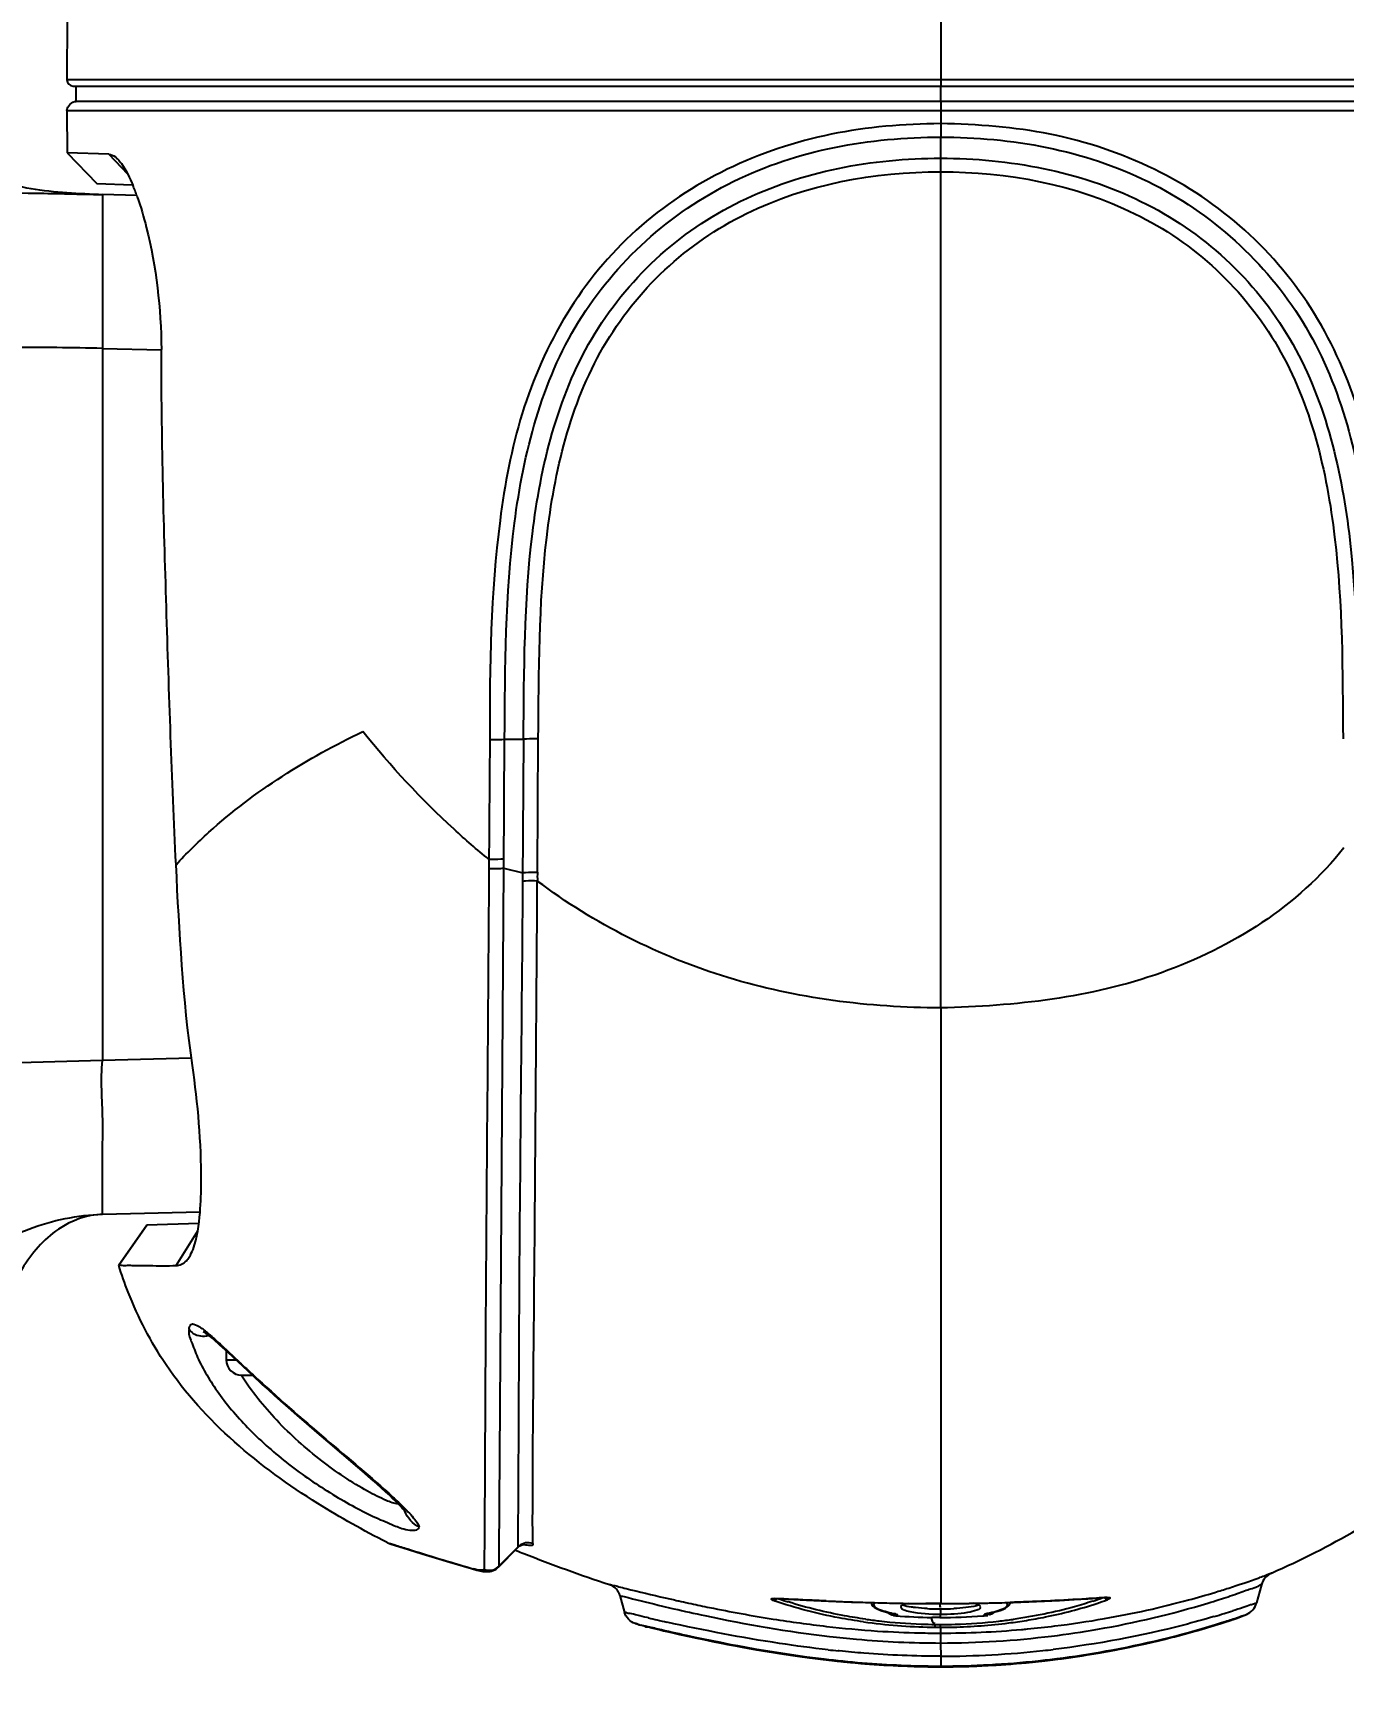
# Model space of a CAD drawing. Header units: millimetres. Extents: x 0 to 1173, y -4 to 841.
# Drawn here: x 1049.77 to 1056.87, y 518.64 to 527.57 of the extents above; entities that cross this region are included whole.
import ezdxf

# ---------------------------------------------------------------- set-up
doc = ezdxf.new("R2010")
doc.units = ezdxf.units.MM
doc.header["$LTSCALE"] = 65.395
doc.layers.get('0').update_dxf_attribs({"linetype": 'CONTINUOUS'})
doc.layers.add('0_END_MODULE_W_CAM_SOLIFIED_BL2', color=7, linetype='CONTINUOUS')
doc.layers.add('DRAFT_DIMS', color=7, linetype='CONTINUOUS')
doc.styles.get("Standard").update_dxf_attribs({"font": 'txt', "width": 0.8})
doc.dimstyles.new('DIMSTYLE_1', dxfattribs={"dimtxt": 6, "dimasz": 9, "dimexe": 0.5, "dimexo": 0, "dimgap": 1.5, "dimtad": 1, "dimlfac": 6, "dimzin": 0, "dimdsep": 46, "dimtxsty": 'Standard', "dimblk": '_FILLED', "dimblk1": '_FILLED', "dimblk2": '_FILLED', "dimcen": 0.09, "dimadec": 0, "dimazin": 0, "dimtp": 0.01, "dimtm": 0.01, "dimtfac": 1, "dimtofl": 0, "dimtmove": 0, "dimatfit": 3, "dimldrblk": '_FILLED', "dimfxl": 0, "dimtolj": 1, "dimtzin": 0, "dimarcsym": 0})

# ---------------------------------------------------------------- blocks, each defined once
blk = doc.blocks.new('_FILLED')
at = {"color": 0, "linetype": 'ByBlock'}
blk.add_solid([(0, 0), (-1, 0.16667), (-1, -0.16667)], dxfattribs=at)
blk = doc.blocks.new('*D1')
at = {"layer": 'DRAFT_DIMS', "color": 2, "linetype": 'Continuous'}
for p, q in [((1068.8365, 538.2324), (1068.8365, 550.2324)), ((1068.8365, 550.2324), (1068.8365, 534.0199)), ((1052.8397, 538.2324), (1069.3365, 538.2324)), ((1068.8365, 491.4314), (1068.8365, 534.0199)), ((1047.4124, 529.8074), (1069.3365, 529.8074)), ((1068.8365, 529.8074), (1068.8365, 491.4314))]:
    blk.add_line(p, q, dxfattribs=at)
at = {"layer": 'DRAFT_DIMS', "color": 2, "linetype": 'Continuous', "xscale": 9, "yscale": 9, "zscale": 9}
for p, rotation in [((1068.8365, 538.2324), 270), ((1068.8365, 529.8074), 90)]:
    blk.add_blockref('_FILLED', p, dxfattribs=dict(at, rotation=rotation))
blk = doc.blocks.new('0_END_MODULE_W_CAM_SOLIFIED_BL2', base_point=(670.806, 355.8574))
at = {"layer": '0_END_MODULE_W_CAM_SOLIFIED_BL2', "color": 7, "linetype": 'Continuous'}
for p, q in [((1054.6927, 536.8681), (1054.6927, 527.3158)), ((1049.9741, 527.3156), (1049.9587, 527.3158)), ((1050.0477, 527.316), (1049.9741, 527.3156)), ((1051.3636, 527.3158), (1050.0477, 527.316)), ((1059.824, 527.3158), (1051.3636, 527.3158)), ((1054.6927, 527.3158), (1054.6927, 527.2824)), ((1049.9921, 527.2824), (1059.8896, 527.2824)), ((1050.0087, 527.1991), (1050.0087, 527.2824)), ((1054.6927, 527.1991), (1054.6927, 527.2824)), ((1049.9587, 527.1491), (1059.9231, 527.1491)), ((1049.9587, 527.1491), (1049.959, 526.9208)), ((1059.8731, 527.1991), (1050.0087, 527.1991)), ((1054.6927, 527.1991), (1054.6927, 527.0055)), ((1054.6927, 522.2884), (1054.6927, 527.0055)), ((1049.959, 526.9208), (1050.1198, 526.7546)), ((1050.1857, 526.9131), (1049.959, 526.9208)), ((1050.1857, 526.9131), (1050.2875, 526.8058)), ((1050.1198, 526.7546), (1050.3144, 526.7478)), ((1050.147, 526.694), (1050.1514, 526.6939)), ((1050.3372, 526.6891), (1050.1514, 526.6939)), ((1050.1514, 525.8609), (1050.1514, 522.004)), ((1050.1514, 525.8609), (1050.4702, 525.8525)), ((1052.3252, 523.0466), (1052.3301, 523.7447)), ((1052.3301, 523.7447), (1052.4327, 523.744)), ((1052.4327, 523.744), (1052.4275, 522.9735)), ((1052.5075, 523.0236), (1052.5124, 523.7456)), ((1052.2451, 523.0935), (1052.2447, 523.0443)), ((1052.3004, 519.3353), (1052.3252, 523.0466)), ((1052.3252, 523.0466), (1052.4278, 523.021)), ((1054.6927, 522.2884), (1054.6928, 519.0624)), ((1050.6332, 522.0166), (1050.1514, 522.004)), ((1050.1514, 521.1709), (1050.6798, 521.1848)), ((1050.3923, 521.1115), (1050.2392, 520.8947)), ((1050.2392, 520.8947), (1050.3923, 521.1115)), ((1050.6733, 521.1213), (1050.3923, 521.1115)), ((1050.5498, 520.8932), (1050.6674, 521.0808)), ((1050.2392, 520.8947), (1050.2393, 520.8946)), ((1050.7993, 520.4581), (1050.8937, 520.3691)), ((1050.8004, 520.4505), (1050.8296, 520.4236)), ((1050.8219, 520.4307), (1050.8219, 520.3824)), ((1050.8219, 520.3824), (1050.8736, 520.3824)), ((1050.8296, 520.4236), (1050.9631, 520.2991)), ((1050.9052, 520.2991), (1050.9631, 520.2991)), ((1050.9631, 520.2991), (1051.0169, 520.2498)), ((1051.7148, 519.3851), (1051.7156, 519.3848)), ((1051.7156, 519.3848), (1051.809, 519.3555)), ((1052.2961, 519.2591), (1052.4014, 519.3657)), ((1052.4011, 519.3677), (1052.3677, 519.3342)), ((1052.4013, 519.3828), (1052.4011, 519.3677)), ((1052.4389, 519.383), (1052.4397, 519.383)), ((1051.809, 519.3555), (1051.8828, 519.3325)), ((1051.8828, 519.3325), (1051.9546, 519.3105)), ((1051.9546, 519.3105), (1052.0331, 519.2869)), ((1052.0331, 519.2869), (1052.1506, 519.2522)), ((1052.3677, 519.3342), (1052.3, 519.2664)), ((1052.3, 519.2664), (1052.3001, 519.2813)), ((1052.3001, 519.2813), (1052.3004, 519.3353)), ((1052.3928, 519.35), (1052.388, 519.352)), ((1052.1506, 519.2522), (1052.1788, 519.244)), ((1052.1788, 519.244), (1052.1895, 519.2413)), ((1052.2204, 519.236), (1052.2279, 519.2354)), ((1052.2922, 519.2554), (1052.2959, 519.2589)), ((1052.955, 519.1053), (1052.9793, 519.0148)), ((1056.4307, 519.1646), (1056.4044, 519.0664)), ((1053.2679, 519.078), (1053.2741, 519.0766)), ((1053.3255, 519.0653), (1053.3403, 519.0621)), ((1053.7864, 519.0903), (1053.7916, 519.0902)), ((1053.7941, 519.0896), (1053.966, 519.0811)), ((1054.2959, 519.0681), (1054.3837, 519.0657)), ((1054.3837, 519.0657), (1054.4728, 519.0639)), ((1054.4072, 519.0144), (1054.4299, 519.0095)), ((1054.4765, 519.0458), (1054.4761, 519.0439)), ((1054.6928, 519.0624), (1054.6126, 519.0628)), ((1054.6537, 519.062), (1054.6926, 519.062)), ((1054.6908, 519.0443), (1054.6909, 519.0403)), ((1054.6912, 519.0272), (1054.6909, 519.005)), ((1054.6926, 519.062), (1054.7269, 519.0621)), ((1054.6927, 519.0624), (1054.6927, 519.0621)), ((1054.7269, 519.0621), (1054.8177, 519.0628)), ((1054.8177, 519.0628), (1054.9077, 519.0641)), ((1054.868, 519.0639), (1054.8475, 519.0636)), ((1054.8805, 519.061), (1054.8698, 519.0636)), ((1054.9077, 519.0641), (1054.9971, 519.0661)), ((1054.9592, 519.0107), (1054.9816, 519.0158)), ((1054.9816, 519.0158), (1055.002, 519.0213)), ((1054.9971, 519.0661), (1055.085, 519.0687)), ((1055.002, 519.0213), (1055.0196, 519.0271)), ((1055.0196, 519.0271), (1055.0339, 519.0329)), ((1055.0686, 519.0633), (1055.0697, 519.069)), ((1055.0927, 519.0693), (1055.0699, 519.0686)), ((1055.5916, 519.0948), (1055.5982, 519.095)), ((1053.0736, 518.9436), (1053.0675, 518.9454)), ((1053.0918, 518.9381), (1053.0736, 518.9436)), ((1053.0918, 518.9422), (1053.123, 518.9348)), ((1053.1099, 518.9845), (1053.1026, 518.9862)), ((1053.1192, 518.9321), (1053.1729, 518.9196)), ((1053.1255, 518.9305), (1053.2189, 518.9089)), ((1054.4412, 519.0075), (1054.4392, 519.0076)), ((1054.4472, 519.0062), (1054.4412, 519.0075)), ((1054.6909, 519.005), (1054.6884, 518.9866)), ((1054.6926, 518.9341), (1054.6926, 518.9492)), ((1054.6926, 518.9341), (1054.6926, 518.9054)), ((1054.9462, 519.0081), (1054.9442, 519.008)), ((1056.2908, 518.9812), (1056.2935, 518.9821)), ((1056.3187, 518.9934), (1056.3491, 519.0041)), ((1053.2189, 518.9089), (1053.2711, 518.8971)), ((1053.2711, 518.8971), (1053.3201, 518.8863)), ((1053.3201, 518.8863), (1053.3652, 518.8765)), ((1053.3652, 518.8765), (1053.4095, 518.8672)), ((1053.4095, 518.8672), (1053.4508, 518.8586)), ((1053.4508, 518.8586), (1053.4968, 518.8494)), ((1053.4968, 518.8494), (1053.5373, 518.8414)), ((1053.5373, 518.8414), (1053.5815, 518.833)), ((1053.5815, 518.833), (1053.6173, 518.8263)), ((1054.6926, 518.9054), (1054.6926, 518.9023)), ((1054.6926, 518.9023), (1054.6927, 518.72)), ((1053.6173, 518.8263), (1053.6555, 518.8194)), ((1053.6555, 518.8194), (1053.6964, 518.8122)), ((1053.6964, 518.8122), (1053.7401, 518.8048)), ((1053.7401, 518.8048), (1053.787, 518.7971)), ((1053.787, 518.7971), (1053.8201, 518.7918)), ((1053.8201, 518.7918), (1053.8549, 518.7865)), ((1053.8549, 518.7865), (1053.8913, 518.7812)), ((1053.8913, 518.7812), (1053.9295, 518.7757)), ((1053.9295, 518.7757), (1053.9697, 518.7702)), ((1053.9697, 518.7702), (1054.012, 518.7648)), ((1054.012, 518.7648), (1054.0564, 518.7593)), ((1054.0564, 518.7593), (1054.1033, 518.7539)), ((1054.1033, 518.7539), (1054.1526, 518.7486)), ((1054.1433, 518.8057), (1054.1378, 518.8063)), ((1054.1526, 518.7486), (1054.2046, 518.7435)), ((1055.3056, 518.7586), (1055.3098, 518.7592)), ((1054.6927, 518.7199), (1054.6927, 518.72))]:
    blk.add_line(p, q, dxfattribs=at)
for points in [[(1050.6966, 520.5358), (1050.6972, 520.5355), (1050.6997, 520.5342), (1050.704, 520.5315), (1050.7096, 520.5278), (1050.7162, 520.523), (1050.7239, 520.5171), (1050.7325, 520.5103), (1050.7419, 520.5026), (1050.7521, 520.4939), (1050.763, 520.4843), (1050.7747, 520.4739), (1050.7872, 520.4627), (1050.8004, 520.4505)], [(1051.0169, 520.2498), (1051.0483, 520.2213), (1051.0809, 520.1919), (1051.1159, 520.1607), (1051.1563, 520.125), (1051.2041, 520.0831), (1051.2573, 520.0369), (1051.3129, 519.9891), (1051.3722, 519.9384)], [(1051.3722, 519.9384), (1051.5321, 519.8019), (1051.5707, 519.7687), (1051.6049, 519.7389), (1051.6354, 519.7122), (1051.6617, 519.6888), (1051.685, 519.6677), (1051.7055, 519.6489), (1051.7231, 519.6323), (1051.7383, 519.6177), (1051.7512, 519.605), (1051.762, 519.594), (1051.7712, 519.5843), (1051.7791, 519.5757), (1051.7855, 519.5684), (1051.79, 519.5629), (1051.7917, 519.5607)], [(1052.4013, 519.3656), (1052.4039, 519.368), (1052.4121, 519.3743), (1052.4207, 519.3788), (1052.4288, 519.3815), (1052.4352, 519.3827), (1052.4389, 519.383)], [(1052.1649, 519.248), (1052.1709, 519.2462), (1052.1805, 519.2436)], [(1052.188, 519.2417), (1052.1966, 519.2397), (1052.2048, 519.2381), (1052.2127, 519.2369), (1052.2204, 519.236)], [(1052.1895, 519.2413), (1052.198, 519.2395), (1052.206, 519.2379), (1052.2138, 519.2367), (1052.2214, 519.2359), (1052.2289, 519.2354), (1052.2364, 519.2353), (1052.244, 519.2357), (1052.2518, 519.2367)], [(1052.2279, 519.2354), (1052.2355, 519.2353), (1052.2432, 519.2356), (1052.251, 519.2366)], [(1052.251, 519.2366), (1052.2592, 519.2383), (1052.2676, 519.2409), (1052.2761, 519.2446)], [(1052.2761, 519.2446), (1052.2844, 519.2494), (1052.2922, 519.2554)], [(1053.7852, 519.0895), (1053.7852, 519.0895), (1053.7859, 519.0896), (1053.7871, 519.0897), (1053.789, 519.0898), (1053.7913, 519.0897), (1053.7941, 519.0896)], [(1053.966, 519.0811), (1054.0444, 519.0775), (1054.1259, 519.0741), (1054.2099, 519.0709), (1054.2959, 519.0681)], [(1054.3157, 519.0683), (1054.3171, 519.0618), (1054.3206, 519.0547), (1054.3259, 519.0483)], [(1054.3259, 519.0483), (1054.333, 519.0425), (1054.3418, 519.037)], [(1054.3418, 519.037), (1054.3531, 519.0315), (1054.3679, 519.0257)], [(1054.3679, 519.0257), (1054.3863, 519.0199), (1054.4072, 519.0144)], [(1054.4299, 519.0095), (1054.4419, 519.0071), (1054.4441, 519.0066), (1054.4461, 519.0061), (1054.4478, 519.0057), (1054.449, 519.0053), (1054.4498, 519.0051), (1054.45, 519.005)], [(1054.4728, 519.0639), (1054.563, 519.0626), (1054.6537, 519.062)], [(1054.9361, 519.0058), (1054.936, 519.0058), (1054.9354, 519.0054), (1054.9353, 519.0054), (1054.9358, 519.0056), (1054.9367, 519.0059), (1054.938, 519.0062), (1054.9397, 519.0067), (1054.9417, 519.0072), (1054.944, 519.0077), (1054.9592, 519.0107)], [(1055.0339, 519.0329), (1055.0448, 519.0384), (1055.0534, 519.0439), (1055.0602, 519.0497), (1055.0653, 519.0562), (1055.0686, 519.0633)], [(1055.085, 519.0687), (1055.1711, 519.0718), (1055.2552, 519.0754), (1055.3367, 519.0794), (1055.4153, 519.0837), (1055.4905, 519.0882), (1055.5916, 519.0948)], [(1054.6631, 518.9343), (1054.6632, 518.9348), (1054.6632, 518.9356), (1054.6633, 518.9369), (1054.6634, 518.9384), (1054.6634, 518.9401), (1054.6635, 518.9422), (1054.6635, 518.9445), (1054.6636, 518.9494)], [(1055.1559, 518.7421), (1055.2569, 518.7527), (1055.356, 518.765), (1055.4526, 518.7788), (1055.5459, 518.794), (1055.6357, 518.8102), (1055.7215, 518.8273), (1055.8025, 518.8448), (1055.8783, 518.8624), (1055.9486, 518.8798), (1056.0128, 518.8967), (1056.0707, 518.9128), (1056.1222, 518.9277), (1056.167, 518.9411)], [(1056.167, 518.9411), (1056.2048, 518.9529), (1056.2358, 518.9629), (1056.26, 518.9708), (1056.2879, 518.9802)], [(1054.2046, 518.7435), (1054.2317, 518.741), (1054.2596, 518.7386), (1054.2882, 518.7362), (1054.3176, 518.734), (1054.3478, 518.7318), (1054.3789, 518.7298), (1054.4109, 518.7279), (1054.4439, 518.7262), (1054.4778, 518.7246), (1054.5127, 518.7232), (1054.5487, 518.722), (1054.5858, 518.721), (1054.624, 518.7203), (1054.6635, 518.7199), (1054.6927, 518.7199)], [(1054.6927, 518.7199), (1054.7397, 518.7201), (1054.8447, 518.7224), (1054.9494, 518.7269), (1055.0533, 518.7335), (1055.1559, 518.7421)]]:
    blk.add_lwpolyline(points, dxfattribs=at)
for centre, radius, start, end in [((1050.2693, 531.199), 4.5066, 268.21844, 268.50045), ((1049.1789, 526.2736), 1.2306, 19.37421, 22.40223), ((1048.7769, 518.3092), 2.9508, 46.73716, 47.43524), ((1050.9052, 520.3824), 0.0833, 180, 269.9981), ((1061.7882, 532.0627), 15.9822, 227.0262, 227.38703), ((1054.599, 523.5302), 4.6976, 293.67037, 300.03401), ((1051.737, 519.4787), 0.0964, 242.8703, 248.513), ((1051.7375, 519.4797), 0.0975, 248.50629, 257.05761), ((1056.7638, 535.1462), 16.5485, 252.43115, 252.56274), ((1052.5233, 519.7418), 0.3705, 256.01694, 256.58595), ((1056.9182, 535.6535), 17.0788, 252.57852, 253.77772), ((1055.4081, 526.853), 8.0862, 248.10593, 248.42237), ((1055.5266, 527.1572), 8.4126, 248.43342, 251.7907), ((1052.2936, 519.717), 0.485, 252.41218, 253.91106), ((1052.1798, 519.3173), 0.0707, 242.31778, 252.74293), ((1052.2442, 519.3133), 0.0728, 313.65486, 319.99792), ((1052.8708, 519.0831), 0.087, 26.571, 40.90204), ((1052.8694, 519.0823), 0.0886, 15.05079, 26.63345), ((1056.0358, 531.4453), 12.6734, 256.08473, 257.07069), ((1054.7068, 523.9881), 5.0828, 285.16011, 286.82995), ((1055.6537, 529.447), 10.687, 256.64512, 256.98456), ((1055.7091, 530.0372), 11.2278, 257.08741, 257.44204), ((1055.4776, 528.9989), 10.164, 257.47915, 257.77566), ((1054.4699, 520.9613), 1.9838, 250.7559, 252.29474), ((1054.9091, 538.5434), 19.4846, 267.5369, 267.83938), ((1054.7561, 534.4761), 15.4145, 267.838, 268.2469), ((1054.7296, 533.6869), 14.6248, 268.25592, 268.37846), ((1054.8214, 536.9804), 17.9195, 268.38299, 268.61203), ((1054.771, 534.7383), 15.6769, 268.59783, 268.79896), ((1054.4487, 519.185), 0.1764, 254.75029, 256.86413), ((1054.4305, 519.0298), 0.0285, 207.85635, 216.15679), ((1054.5673, 519.6803), 0.6845, 257.10597, 259.38299), ((1054.657, 529.2816), 10.2191, 268.79648, 269.15307), ((1054.6329, 528.3119), 9.2491, 269.21353, 269.87391), ((1054.6904, 520.4197), 1.3862, 267.1065, 269.04561), ((1054.6914, 520.451), 1.4175, 269.0258, 269.99068), ((1048.281, 518.8442), 6.4129, 1.78814, 1.95964), ((1054.6933, 520.4044), 1.371, 269.91084, 272.99311), ((1054.0909, 519.0282), 0.6003, 359.9024, 0.50183), ((1054.6222, 538.6732), 19.6109, 270.20584, 270.43011), ((1054.6565, 534.1325), 15.0701, 270.42951, 270.7262), ((1054.7015, 530.7207), 11.658, 270.8185, 271.1079), ((1054.7102, 530.208), 11.1452, 271.11408, 271.53697), ((1054.6932, 530.848), 11.7854, 271.53578, 271.83133), ((1054.9174, 520.8815), 1.9031, 288.36411, 289.99505), ((1054.8975, 520.9945), 2.0347, 288.37974, 290.04634), ((1054.6843, 524.0944), 5.1912, 279.93947, 285.09306), ((1055.5546, 519.193), 0.117, 290.15922, 292.21004), ((1054.783, 523.5214), 4.6585, 286.94824, 287.72409), ((1054.8608, 523.464), 4.6608, 287.06524, 287.66654), ((1055.3791, 526.5366), 7.9353, 252.83389, 253.06384), ((1053.1097, 518.998), 0.0625, 253.40718, 261.11777), ((1052.5058, 516.3014), 2.7013, 76.87575, 77.2392), ((1055.8018, 530.6333), 11.9558, 256.98785, 257.2173), ((1056.4814, 533.1399), 14.5967, 256.69806, 256.85029), ((1055.8537, 530.8623), 12.1906, 257.21768, 257.47342), ((1054.8434, 525.6302), 6.7353, 260.95819, 263.44124), ((1054.7398, 524.73), 5.8292, 263.44195, 266.16725), ((1054.6929, 521.9355), 3.0014, 261.99472, 269.0408), ((1054.6942, 521.884), 2.9347, 261.98462, 263.46268), ((1054.6968, 521.9018), 2.9527, 263.45218, 267.88225), ((1054.6936, 521.9323), 2.9457, 264.98878, 265.24298), ((1054.6935, 521.9291), 2.9425, 265.23977, 269.03683), ((1054.6926, 521.7964), 2.8471, 267.88813, 269.41633), ((1054.6916, 521.8506), 2.9165, 269.03765, 269.4405), ((1054.6918, 521.8436), 2.9095, 269.43435, 270.01487), ((1054.6919, 521.7773), 2.8281, 269.42695, 270.01428), ((1054.6878, 521.9063), 2.9197, 270.01107, 274.56834), ((1054.6876, 521.7935), 2.8443, 270.1006, 271.67871), ((1054.7138, 520.2013), 1.2674, 269.04211, 270.32261), ((1054.6836, 523.9945), 5.0922, 270.10121, 275.04083), ((1054.7109, 520.6119), 1.6779, 270.3402, 271.69841), ((1054.6856, 521.8641), 2.9149, 271.67727, 276.3295), ((1054.689, 521.8899), 2.9032, 274.57178, 275.14046), ((1054.9507, 519.1357), 0.1374, 266.81602, 269.31728), ((1054.693, 521.799), 2.8493, 276.32557, 277.90207), ((1054.6747, 524.1181), 5.2162, 275.01939, 275.36354), ((1054.6737, 524.1285), 5.2265, 275.3632, 277.00839), ((1054.6666, 524.1789), 5.2775, 277.01902, 279.97051), ((1054.7861, 523.7071), 4.9152, 286.41581, 287.06525), ((1054.8305, 523.3291), 4.584, 287.14357, 287.72534), ((1054.8801, 523.1743), 4.4215, 287.72426, 288.66064), ((1054.5824, 523.3982), 4.736, 291.18009, 291.90233), ((1055.0238, 522.7466), 3.9703, 288.67031, 289.0345), ((1054.7014, 524.1825), 5.2804, 266.18642, 268.68422), ((1054.693, 523.8458), 4.9435, 268.69173, 269.99568), ((1054.6842, 523.7957), 4.9469, 270.0976, 277.0759), ((1054.666, 523.9151), 5.196, 277.11701, 283.75829), ((1054.7759, 524.8154), 6.0948, 263.26449, 264.22535), ((1054.7759, 524.7931), 6.0764, 263.40051, 263.91315), ((1054.7738, 525.0488), 6.2748, 263.67688, 264.18283), ((1054.7613, 524.6563), 5.9388, 263.91334, 264.36694), ((1054.7091, 524.1032), 5.3795, 264.17041, 268.67514), ((1054.7086, 524.0679), 5.3481, 264.30987, 268.74204), ((1054.6811, 524.0207), 5.2437, 270.12612, 276.19663), ((1054.6826, 523.782), 5.058, 270.11459, 276.10442), ((1054.6818, 523.7645), 5.0446, 271.14996, 275.94552), ((1054.6728, 523.8647), 5.1451, 275.93005, 276.48406), ((1054.6678, 523.9325), 5.2092, 276.09017, 277.21857), ((1054.6706, 524.1303), 5.3537, 276.18188, 276.77907), ((1054.6746, 523.8489), 5.1292, 276.48386, 277.06638), ((1054.6929, 523.6102), 4.8863, 268.73203, 269.99797), ((1054.693, 523.5683), 4.8482, 268.79628, 269.99578), ((1054.6871, 523.5624), 4.8423, 270.06591, 271.13533)]:
    blk.add_arc(centre, radius, start, end, dxfattribs=at)
for points, knots in [([(1050.3202, 536.8684), (1050.2545, 536.0731), (1050.0321, 532.8936), (1049.9607, 529.7048), (1049.9587, 527.3158)], [0, 0, 0, 0, 0.250392, 1, 1, 1, 1]), ([(1054.6927, 527.0789), (1054.494, 527.0769), (1054.0955, 527.0444), (1053.5252, 526.8554), (1053.0243, 526.5242), (1052.6439, 526.0612), (1052.4034, 525.5146), (1052.2574, 524.7344), (1052.2484, 524.139), (1052.2495, 523.7433)], [0, 0, 0, 0, 0.125668, 0.251074, 0.376042, 0.500385, 0.624744, 0.74966, 1, 1, 1, 1]), ([(1057.1357, 523.7433), (1057.1362, 524.1396), (1057.1297, 524.7359), (1056.9807, 525.5158), (1056.7419, 526.0629), (1056.3597, 526.5231), (1055.8609, 526.8556), (1055.2903, 527.0454), (1054.8915, 527.0751), (1054.6927, 527.0789)], [0, 0, 0, 0, 0.250633, 0.375653, 0.499903, 0.623995, 0.74875, 0.874206, 1, 1, 1, 1]), ([(1052.3301, 523.7447), (1052.333, 524.1351), (1052.333, 524.9049), (1052.6272, 526.0571), (1053.5299, 526.8687), (1054.3097, 527.0055), (1054.6927, 527.0055)], [0, 0, 0, 0, 0.254816, 0.503975, 0.750038, 1, 1, 1, 1]), ([(1054.6927, 527.0055), (1055.0758, 527.0055), (1055.8551, 526.8681), (1056.7569, 526.0571), (1057.0529, 524.9057), (1057.0525, 524.1354), (1057.0551, 523.7447)], [0, 0, 0, 0, 0.250076, 0.495776, 0.744913, 1, 1, 1, 1]), ([(1050.1857, 526.9131), (1050.1985, 526.9132), (1050.2163, 526.9029), (1050.2295, 526.8905), (1050.2334, 526.8865)], [0, 0, 0, 0, 0.696499, 1, 1, 1, 1]), ([(1050.2334, 526.8865), (1050.2408, 526.8788), (1050.2756, 526.8352), (1050.2994, 526.7841), (1050.3166, 526.7426)], [0, 0, 0, 0, 0.191926, 1, 1, 1, 1]), ([(1052.4327, 523.744), (1052.4353, 524.1152), (1052.4347, 524.8518), (1052.6611, 525.7808), (1053.1316, 526.3654), (1053.7508, 526.7868), (1054.323, 526.8911), (1054.6927, 526.8911)], [0, 0, 0, 0, 0.251011, 0.499952, 0.624738, 0.75002, 1, 1, 1, 1]), ([(1054.6927, 526.8911), (1055.0626, 526.8909), (1055.6347, 526.7863), (1056.2539, 526.3656), (1056.7248, 525.7818), (1056.9512, 524.8526), (1056.9506, 524.1156), (1056.953, 523.744)], [0, 0, 0, 0, 0.250136, 0.375238, 0.499824, 0.748759, 1, 1, 1, 1]), ([(1049.1284, 526.7854), (1049.156, 526.752), (1049.2871, 526.7256), (1049.5019, 526.7076), (1049.8056, 526.7016), (1050.0274, 526.6972), (1050.147, 526.694)], [0, 0, 0, 0, 0.126005, 0.350952, 0.651541, 1, 1, 1, 1]), ([(1050.1292, 526.6946), (1049.9994, 526.6986), (1049.8254, 526.7103), (1049.6454, 526.7488), (1049.5898, 526.7958), (1049.59, 526.8158)], [0, 0, 0, 0, 0.682922, 0.894871, 1, 1, 1, 1]), ([(1052.5125, 523.7456), (1052.5151, 524.1097), (1052.5146, 524.8293), (1052.7272, 525.7369), (1053.1804, 526.3068), (1053.7787, 526.7173), (1054.3338, 526.8178), (1054.6927, 526.8178)], [0, 0, 0, 0, 0.253079, 0.502224, 0.626161, 0.750592, 1, 1, 1, 1]), ([(1054.6927, 526.8178), (1055.0516, 526.8177), (1055.6063, 526.7169), (1056.2043, 526.3071), (1056.6573, 525.7378), (1056.8713, 524.8302), (1056.8703, 524.1101), (1056.8729, 523.7455)], [0, 0, 0, 0, 0.249412, 0.373645, 0.497409, 0.746606, 1, 1, 1, 1]), ([(1050.1514, 526.6939), (1050.15, 526.694), (1050.1529, 526.6853), (1050.1501, 526.6766), (1050.1519, 526.655), (1050.1514, 526.6146), (1050.1522, 526.5444), (1050.1512, 526.4425), (1050.1518, 526.3178), (1050.1511, 526.1215), (1050.1509, 525.9672), (1050.1514, 525.8609)], [0, 0, 0, 0, 0.00482, 0.019206, 0.043043, 0.076116, 0.168516, 0.292866, 0.444427, 0.617298, 1, 1, 1, 1]), ([(1050.3398, 526.6819), (1050.3588, 526.6279), (1050.4365, 526.3591), (1050.468, 526.0778), (1050.4703, 525.8556)], [0, 0, 0, 0, 0.204865, 1, 1, 1, 1]), ([(1050.1514, 525.8609), (1049.9862, 525.8652), (1049.3717, 525.8701), (1048.7574, 525.8413), (1048.3083, 525.8461)], [0, 0, 0, 0, 0.268967, 1, 1, 1, 1]), ([(1050.5497, 523.0645), (1050.5268, 523.5293), (1050.4966, 524.4596), (1050.47, 525.3902), (1050.4703, 525.8556)], [0, 0, 0, 0, 0.499986, 1, 1, 1, 1]), ([(1050.5497, 523.0645), (1050.6063, 523.1258), (1050.9025, 523.4178), (1051.2616, 523.6433), (1051.5618, 523.7853)], [0, 0, 0, 0, 0.200744, 1, 1, 1, 1]), ([(1052.245, 523.0935), (1052.1805, 523.1458), (1051.9348, 523.3579), (1051.7132, 523.5972), (1051.5618, 523.7853)], [0, 0, 0, 0, 0.255868, 1, 1, 1, 1]), ([(1052.2495, 523.7433), (1052.2571, 523.7429), (1052.2839, 523.7423), (1052.3109, 523.7426), (1052.3301, 523.7447)], [0, 0, 0, 0, 0.281167, 1, 1, 1, 1]), ([(1052.5125, 523.7456), (1052.4913, 523.7464), (1052.4646, 523.7464), (1052.4381, 523.7446), (1052.4327, 523.744)], [0, 0, 0, 0, 0.795742, 1, 1, 1, 1]), ([(1056.877, 523.1554), (1056.63, 522.8419), (1055.9053, 522.3857), (1055.0962, 522.2988), (1054.6927, 522.2884)], [0, 0, 0, 0, 0.497194, 1, 1, 1, 1]), ([(1052.2447, 523.0443), (1052.2399, 522.1554), (1052.2261, 520.8899), (1052.2227, 519.6242), (1052.2189, 519.2475)], [0, 0, 0, 0, 0.702338, 1, 1, 1, 1]), ([(1052.2447, 523.0444), (1052.266, 523.0433), (1052.293, 523.0432), (1052.3197, 523.0458), (1052.3252, 523.0466)], [0, 0, 0, 0, 0.794764, 1, 1, 1, 1]), ([(1052.3256, 523.0958), (1052.3201, 523.095), (1052.2933, 523.0926), (1052.2664, 523.0926), (1052.245, 523.0936)], [0, 0, 0, 0, 0.205397, 1, 1, 1, 1]), ([(1052.4275, 522.9735), (1052.4211, 522.1255), (1052.4065, 520.9286), (1052.4045, 519.7316), (1052.4013, 519.3828)], [0, 0, 0, 0, 0.70851, 1, 1, 1, 1]), ([(1052.5072, 522.9761), (1052.486, 522.9772), (1052.4593, 522.9771), (1052.4328, 522.9744), (1052.4275, 522.9735)], [0, 0, 0, 0, 0.79536, 1, 1, 1, 1]), ([(1052.4278, 523.021), (1052.4331, 523.0219), (1052.4597, 523.0245), (1052.4864, 523.0246), (1052.5075, 523.0236)], [0, 0, 0, 0, 0.204596, 1, 1, 1, 1]), ([(1052.4821, 519.3872), (1052.4813, 519.7209), (1052.4924, 520.9172), (1052.5015, 522.1135), (1052.5071, 522.9761)], [0, 0, 0, 0, 0.278911, 1, 1, 1, 1]), ([(1054.6927, 522.2884), (1054.3045, 522.2912), (1053.5241, 522.3872), (1052.8156, 522.7444), (1052.5072, 522.9762)], [0, 0, 0, 0, 0.501515, 1, 1, 1, 1]), ([(1050.1514, 522.004), (1049.8074, 521.995), (1049.1794, 521.9767), (1048.5512, 521.9523), (1048.267, 521.9554)], [0, 0, 0, 0, 0.547694, 1, 1, 1, 1]), ([(1050.1514, 521.1709), (1050.15, 521.1709), (1050.1523, 521.1795), (1050.1504, 521.1883), (1050.1519, 521.2099), (1050.1512, 521.2503), (1050.1515, 521.3204), (1050.1512, 521.4223), (1050.1514, 521.5471), (1050.155, 521.7432), (1050.1399, 521.8983), (1050.1514, 522.004)], [0, 0, 0, 0, 0.004831, 0.019223, 0.043061, 0.076118, 0.168485, 0.292823, 0.44437, 0.617167, 1, 1, 1, 1]), ([(1050.6795, 521.1798), (1050.6841, 521.2359), (1050.6921, 521.5026), (1050.6685, 521.7695), (1050.6384, 521.9776)], [0, 0, 0, 0, 0.211041, 1, 1, 1, 1]), ([(1049.0276, 520.1824), (1049.0287, 520.3169), (1049.0996, 520.5913), (1049.3791, 520.9047), (1049.7409, 521.11), (1050.0157, 521.1674), (1050.1514, 521.1709)], [0, 0, 0, 0, 0.246973, 0.495807, 0.750995, 1, 1, 1, 1]), ([(1050.1514, 521.1709), (1050.0673, 521.1687), (1049.8863, 521.1013), (1049.6927, 520.8693), (1049.563, 520.5529), (1049.5332, 520.3101), (1049.5321, 520.1824)], [0, 0, 0, 0, 0.199151, 0.42843, 0.697458, 1, 1, 1, 1]), ([(1050.6212, 520.9392), (1050.6295, 520.9523), (1050.6645, 521.0282), (1050.6739, 521.1126), (1050.6795, 521.1798)], [0, 0, 0, 0, 0.186822, 1, 1, 1, 1]), ([(1050.2392, 520.8947), (1050.2425, 520.8995), (1050.2597, 520.8919), (1050.2815, 520.8956), (1050.3328, 520.893), (1050.4221, 520.8931), (1050.5022, 520.8918), (1050.5498, 520.8932)], [0, 0, 0, 0, 0.055846, 0.127492, 0.230889, 0.53989, 1, 1, 1, 1]), ([(1050.4962, 520.3549), (1050.4133, 520.478), (1050.3207, 520.6573), (1050.2547, 520.8458), (1050.2392, 520.8947)], [0, 0, 0, 0, 0.743221, 1, 1, 1, 1]), ([(1050.5498, 520.8932), (1050.5703, 520.8928), (1050.5998, 520.9087), (1050.6166, 520.9321), (1050.6212, 520.9392)], [0, 0, 0, 0, 0.708118, 1, 1, 1, 1]), ([(1050.6205, 520.5482), (1050.6144, 520.5265), (1050.6369, 520.4723), (1050.6652, 520.3906), (1050.7171, 520.2968), (1050.8052, 520.1619), (1050.9495, 519.9946), (1051.1585, 519.8119), (1051.3539, 519.6778), (1051.5153, 519.5858), (1051.6238, 519.5296), (1051.7262, 519.4884), (1051.788, 519.461), (1051.8664, 519.4555), (1051.8661, 519.476)], [0, 0, 0, 0, 0.039136, 0.092482, 0.154627, 0.222761, 0.372548, 0.53568, 0.703192, 0.783366, 0.856634, 0.918526, 0.964474, 1, 1, 1, 1]), ([(1050.6205, 520.5482), (1050.6208, 520.5578), (1050.6286, 520.5845), (1050.6764, 520.5649), (1050.7169, 520.5317), (1050.7534, 520.5005), (1050.7729, 520.4826)], [0, 0, 0, 0, 0.143702, 0.306903, 0.60439, 1, 1, 1, 1]), ([(1050.6205, 520.5482), (1050.6265, 520.5395), (1050.6539, 520.5121), (1050.6991, 520.5069), (1050.7249, 520.5163)], [0, 0, 0, 0, 0.278112, 1, 1, 1, 1]), ([(1051.6931, 519.3929), (1051.5656, 519.4583), (1051.1174, 519.7072), (1050.7035, 520.047), (1050.4962, 520.3549)], [0, 0, 0, 0, 0.278518, 1, 1, 1, 1]), ([(1051.7548, 519.6014), (1051.7315, 519.6032), (1051.674, 519.6258), (1051.532, 519.6976), (1051.3271, 519.837), (1051.0928, 520.0444), (1050.9586, 520.2119), (1050.9033, 520.2992)], [0, 0, 0, 0, 0.062513, 0.162177, 0.428936, 0.722693, 1, 1, 1, 1]), ([(1050.9675, 520.3007), (1051.0962, 520.1822), (1051.3478, 519.961), (1051.6062, 519.7477), (1051.7242, 519.6396)], [0, 0, 0, 0, 0.522219, 1, 1, 1, 1]), ([(1051.7838, 519.5831), (1051.8044, 519.5628), (1051.8343, 519.5305), (1051.8641, 519.4922), (1051.8661, 519.476)], [0, 0, 0, 0, 0.638501, 1, 1, 1, 1]), ([(1051.6931, 519.3929), (1051.6928, 519.3945), (1051.7038, 519.3883), (1051.7134, 519.3882), (1051.7396, 519.3782), (1051.7576, 519.3731), (1051.7686, 519.3696)], [0, 0, 0, 0, 0.060741, 0.2486, 0.562433, 1, 1, 1, 1]), ([(1052.4084, 519.375), (1052.4071, 519.3738), (1052.4046, 519.3715), (1052.4023, 519.369), (1052.4011, 519.3677)], [0, 0, 0, 0, 0.506095, 1, 1, 1, 1]), ([(1052.4011, 519.3677), (1052.4014, 519.3673), (1052.4017, 519.3666), (1052.4015, 519.3658), (1052.4013, 519.3655)], [0, 0, 0, 0, 0.586652, 1, 1, 1, 1]), ([(1052.4821, 519.3872), (1052.4829, 519.3851), (1052.4832, 519.3769), (1052.4605, 519.3756), (1052.4478, 519.3789), (1052.4373, 519.3814)], [0, 0, 0, 0, 0.128286, 0.384651, 1, 1, 1, 1]), ([(1052.2189, 519.2475), (1052.2158, 519.2423), (1052.1904, 519.242), (1052.173, 519.247), (1052.1592, 519.251)], [0, 0, 0, 0, 0.296147, 1, 1, 1, 1]), ([(1052.296, 519.2589), (1052.297, 519.26), (1052.2987, 519.2623), (1052.2997, 519.265), (1052.3, 519.2664)], [0, 0, 0, 0, 0.504611, 1, 1, 1, 1]), ([(1056.1784, 519.1231), (1056.2034, 519.1307), (1056.2837, 519.1556), (1056.3634, 519.1828), (1056.4178, 519.2026)], [0, 0, 0, 0, 0.310862, 1, 1, 1, 1]), ([(1056.4178, 519.2026), (1056.4277, 519.2062), (1056.4405, 519.2104), (1056.4971, 519.2335), (1056.485, 519.2278)], [0, 0, 0, 0, 0.438041, 1, 1, 1, 1]), ([(1052.8978, 519.1658), (1052.8972, 519.1676), (1052.9108, 519.161), (1052.9217, 519.1617), (1052.9535, 519.1519), (1052.9749, 519.1472), (1052.988, 519.1439)], [0, 0, 0, 0, 0.060735, 0.24854, 0.562992, 1, 1, 1, 1]), ([(1052.955, 519.1053), (1052.955, 519.1065), (1052.9629, 519.1021), (1052.9658, 519.103), (1052.9694, 519.1021)], [0, 0, 0, 0, 0.247975, 1, 1, 1, 1]), ([(1052.9694, 519.1021), (1052.9795, 519.0996), (1053.0513, 519.0816), (1053.1232, 519.0638), (1053.1852, 519.049)], [0, 0, 0, 0, 0.139875, 1, 1, 1, 1]), ([(1056.2012, 519.0841), (1056.2342, 519.0946), (1056.2878, 519.1111), (1056.3702, 519.1442), (1056.3945, 519.1468), (1056.4341, 519.1686), (1056.4307, 519.1646)], [0, 0, 0, 0, 0.427778, 0.742229, 0.93505, 1, 1, 1, 1]), ([(1053.1026, 518.9862), (1053.0847, 518.9904), (1053.0552, 518.9962), (1053.0131, 519.0095), (1052.9961, 519.0078), (1052.9792, 519.0174), (1052.9793, 519.0148)], [0, 0, 0, 0, 0.434131, 0.747842, 0.937126, 1, 1, 1, 1]), ([(1053.2469, 519.0346), (1053.303, 519.0216), (1053.582, 518.9595), (1053.8643, 518.9107), (1054.0911, 518.8846)], [0, 0, 0, 0, 0.201388, 1, 1, 1, 1]), ([(1053.3403, 519.0621), (1053.3735, 519.055), (1053.5211, 519.0241), (1053.6695, 518.9969), (1053.7849, 518.9786)], [0, 0, 0, 0, 0.225136, 1, 1, 1, 1]), ([(1053.7906, 519.0778), (1053.7848, 519.0798), (1053.7653, 519.0863), (1053.7823, 519.0903), (1053.7864, 519.0903)], [0, 0, 0, 0, 0.595705, 1, 1, 1, 1]), ([(1053.7906, 519.0778), (1053.7938, 519.0777), (1053.8006, 519.0819), (1053.8038, 519.0886), (1053.8048, 519.0924)], [0, 0, 0, 0, 0.439419, 1, 1, 1, 1]), ([(1054.2749, 518.9634), (1054.2305, 518.9696), (1054.0668, 518.9966), (1053.905, 519.0375), (1053.7906, 519.0778)], [0, 0, 0, 0, 0.269693, 1, 1, 1, 1]), ([(1054.0718, 519.0768), (1054.0469, 519.0778), (1053.9535, 519.082), (1053.8601, 519.0869), (1053.7916, 519.0902)], [0, 0, 0, 0, 0.265922, 1, 1, 1, 1]), ([(1053.7916, 519.0902), (1053.792, 519.09), (1053.7928, 519.0898), (1053.7936, 519.0897), (1053.7941, 519.0897)], [0, 0, 0, 0, 0.490414, 1, 1, 1, 1]), ([(1054.285, 518.978), (1054.2473, 518.9833), (1054.1062, 519.0061), (1053.9666, 519.0396), (1053.8666, 519.0715)], [0, 0, 0, 0, 0.265966, 1, 1, 1, 1]), ([(1054.3354, 519.0445), (1054.3326, 519.0475), (1054.3279, 519.0571), (1054.3356, 519.0643), (1054.3393, 519.067)], [0, 0, 0, 0, 0.470987, 1, 1, 1, 1]), ([(1054.3916, 519.0189), (1054.385, 519.0208), (1054.3655, 519.027), (1054.3449, 519.0345), (1054.3354, 519.0445)], [0, 0, 0, 0, 0.333794, 1, 1, 1, 1]), ([(1054.4146, 519.0131), (1054.4106, 519.014), (1054.4029, 519.0158), (1054.3953, 519.0179), (1054.3916, 519.0189)], [0, 0, 0, 0, 0.516296, 1, 1, 1, 1]), ([(1054.4267, 519.0101), (1054.4237, 519.0104), (1054.4177, 519.0113), (1054.4117, 519.0125), (1054.4087, 519.0132)], [0, 0, 0, 0, 0.482041, 1, 1, 1, 1]), ([(1054.4761, 519.0439), (1054.4759, 519.042), (1054.4781, 519.0373), (1054.4822, 519.0347), (1054.4846, 519.0332)], [0, 0, 0, 0, 0.399704, 1, 1, 1, 1]), ([(1054.5158, 519.0633), (1054.5106, 519.0622), (1054.4974, 519.0585), (1054.4799, 519.0542), (1054.4765, 519.0458)], [0, 0, 0, 0, 0.368281, 1, 1, 1, 1]), ([(1054.4846, 519.0332), (1054.4859, 519.0325), (1054.4887, 519.031), (1054.4916, 519.0297), (1054.4931, 519.0291)], [0, 0, 0, 0, 0.467227, 1, 1, 1, 1]), ([(1054.5571, 519.0403), (1054.5493, 519.0411), (1054.5258, 519.0444), (1054.5017, 519.048), (1054.4869, 519.0544)], [0, 0, 0, 0, 0.326855, 1, 1, 1, 1]), ([(1054.4931, 519.0291), (1054.5035, 519.0248), (1054.5684, 519.0083), (1054.6356, 519.0051), (1054.6909, 519.005)], [0, 0, 0, 0, 0.168585, 1, 1, 1, 1]), ([(1054.6909, 519.005), (1054.7408, 519.005), (1054.81, 519.0083), (1054.8787, 519.0242), (1054.906, 519.0338), (1054.9089, 519.0415)], [0, 0, 0, 0, 0.668561, 0.889545, 1, 1, 1, 1]), ([(1054.8985, 519.0546), (1054.8948, 519.053), (1054.8722, 519.0458), (1054.8486, 519.0428), (1054.8292, 519.0406)], [0, 0, 0, 0, 0.169613, 1, 1, 1, 1]), ([(1054.9094, 519.0443), (1054.9093, 519.0453), (1054.9085, 519.0474), (1054.907, 519.0491), (1054.9062, 519.0499)], [0, 0, 0, 0, 0.453964, 1, 1, 1, 1]), ([(1054.9089, 519.0415), (1054.9091, 519.042), (1054.9094, 519.0429), (1054.9094, 519.0439), (1054.9094, 519.0443)], [0, 0, 0, 0, 0.509972, 1, 1, 1, 1]), ([(1054.983, 519.0154), (1054.9791, 519.0143), (1054.9714, 519.0124), (1054.9636, 519.0111), (1054.9597, 519.0107)], [0, 0, 0, 0, 0.513421, 1, 1, 1, 1]), ([(1055.042, 519.0389), (1055.0392, 519.037), (1055.0241, 519.0287), (1055.0075, 519.0234), (1054.9942, 519.0196)], [0, 0, 0, 0, 0.193742, 1, 1, 1, 1]), ([(1055.0502, 519.0455), (1055.0491, 519.0443), (1055.0465, 519.0419), (1055.0436, 519.0399), (1055.042, 519.0389)], [0, 0, 0, 0, 0.462517, 1, 1, 1, 1]), ([(1055.0462, 519.0676), (1055.0499, 519.0649), (1055.0575, 519.0579), (1055.0529, 519.0484), (1055.0502, 519.0455)], [0, 0, 0, 0, 0.529047, 1, 1, 1, 1]), ([(1055.5169, 519.0753), (1055.4843, 519.0645), (1055.3427, 519.0215), (1055.1971, 518.9923), (1055.0848, 518.9767)], [0, 0, 0, 0, 0.23276, 1, 1, 1, 1]), ([(1055.594, 519.0954), (1055.5564, 519.0929), (1055.3894, 519.082), (1055.2222, 519.0737), (1055.0927, 519.0693)], [0, 0, 0, 0, 0.225286, 1, 1, 1, 1]), ([(1055.1575, 518.9715), (1055.1918, 518.9771), (1055.3206, 519.0005), (1055.4478, 519.0333), (1055.5391, 519.0636)], [0, 0, 0, 0, 0.265276, 1, 1, 1, 1]), ([(1055.2936, 518.8864), (1055.3774, 518.8967), (1055.6632, 518.9392), (1055.9453, 519.0056), (1056.141, 519.0653)], [0, 0, 0, 0, 0.292005, 1, 1, 1, 1]), ([(1055.595, 519.0831), (1055.5917, 519.083), (1055.5848, 519.0873), (1055.5816, 519.0939), (1055.5806, 519.0977)], [0, 0, 0, 0, 0.451637, 1, 1, 1, 1]), ([(1055.594, 519.0954), (1055.5937, 519.0953), (1055.5928, 519.095), (1055.592, 519.0949), (1055.5916, 519.0949)], [0, 0, 0, 0, 0.49033, 1, 1, 1, 1]), ([(1055.594, 519.0954), (1055.5998, 519.0958), (1055.6204, 519.0961), (1055.6035, 519.0865), (1055.5989, 519.0846)], [0, 0, 0, 0, 0.534221, 1, 1, 1, 1]), ([(1056.4044, 519.0664), (1056.4051, 519.0692), (1056.3858, 519.0562), (1056.3695, 519.0565), (1056.3246, 519.0378), (1056.2939, 519.0289), (1056.2752, 519.023)], [0, 0, 0, 0, 0.063877, 0.254336, 0.568177, 1, 1, 1, 1]), ([(1053.0371, 518.9548), (1053.0368, 518.9594), (1053.0673, 518.9416), (1053.0782, 518.9454), (1053.0918, 518.9422)], [0, 0, 0, 0, 0.249905, 1, 1, 1, 1]), ([(1053.0918, 518.9381), (1053.0915, 518.9389), (1053.0982, 518.936), (1053.0998, 518.9366), (1053.1025, 518.936)], [0, 0, 0, 0, 0.241958, 1, 1, 1, 1]), ([(1053.1607, 518.9259), (1053.2117, 518.914), (1053.5091, 518.8464), (1053.8101, 518.7923), (1054.0611, 518.7627)], [0, 0, 0, 0, 0.17153, 1, 1, 1, 1]), ([(1053.1729, 518.9196), (1053.2201, 518.9087), (1053.519, 518.841), (1053.8213, 518.7866), (1054.0775, 518.757)], [0, 0, 0, 0, 0.158096, 1, 1, 1, 1]), ([(1054.0827, 518.8121), (1053.9947, 518.8219), (1053.7018, 518.8605), (1053.4116, 518.9171), (1053.2097, 518.9619)], [0, 0, 0, 0, 0.29975, 1, 1, 1, 1]), ([(1054.4363, 518.9978), (1054.4437, 518.9979), (1054.4686, 518.9973), (1054.4512, 519.0052), (1054.4472, 519.0062)], [0, 0, 0, 0, 0.641034, 1, 1, 1, 1]), ([(1054.7607, 518.9347), (1054.8612, 518.9376), (1054.994, 518.9474), (1055.1256, 518.9663), (1055.1575, 518.9715)], [0, 0, 0, 0, 0.756443, 1, 1, 1, 1]), ([(1054.9442, 519.008), (1054.9385, 519.0068), (1054.9174, 519.0023), (1054.9379, 518.9988), (1054.9431, 518.9985)], [0, 0, 0, 0, 0.523362, 1, 1, 1, 1]), ([(1056.1752, 518.9923), (1056.1199, 518.976), (1055.8336, 518.8968), (1055.5403, 518.8423), (1055.3026, 518.814)], [0, 0, 0, 0, 0.194022, 1, 1, 1, 1]), ([(1055.3223, 518.7645), (1055.4119, 518.7759), (1055.7018, 518.8203), (1055.9879, 518.8889), (1056.1817, 518.9488)], [0, 0, 0, 0, 0.308016, 1, 1, 1, 1]), ([(1055.9018, 518.8682), (1055.9535, 518.8809), (1056.0841, 518.9152), (1056.2134, 518.9548), (1056.2908, 518.9812)], [0, 0, 0, 0, 0.394232, 1, 1, 1, 1]), ([(1054.0911, 518.8846), (1054.1396, 518.879), (1054.3395, 518.8585), (1054.5406, 518.8488), (1054.6927, 518.8488)], [0, 0, 0, 0, 0.243215, 1, 1, 1, 1]), ([(1054.6927, 518.7771), (1054.554, 518.777), (1054.3705, 518.7848), (1054.1878, 518.8012), (1054.1433, 518.8057)], [0, 0, 0, 0, 0.755823, 1, 1, 1, 1])]:
    blk.add_open_spline(points, degree=3, knots=knots, dxfattribs=at)
for points in [[(1049.9587, 527.3158), (1049.9587, 527.3001), (1049.9764, 527.2824), (1049.9921, 527.2824)], [(1049.9587, 527.1491), (1049.9587, 527.1727), (1049.9851, 527.1991), (1050.0087, 527.1991)], [(1052.2496, 523.7433), (1052.2481, 523.5267), (1052.2466, 523.3102), (1052.2449, 523.0936)], [(1050.6384, 521.9776), (1050.5869, 522.3374), (1050.5677, 522.7014), (1050.5497, 523.0645)], [(1052.5075, 523.0236), (1052.508, 523.0079), (1052.5056, 522.9918), (1052.5087, 522.9764)], [(1051.7242, 519.6396), (1051.7444, 519.6211), (1051.7644, 519.6024), (1051.7838, 519.5831)], [(1051.8661, 519.476), (1051.8318, 519.4938), (1051.8027, 519.5268), (1051.7896, 519.5632)], [(1052.4821, 519.3872), (1052.459, 519.3966), (1052.4274, 519.3911), (1052.4084, 519.375)], [(1052.219, 519.2476), (1052.2423, 519.2372), (1052.276, 519.2429), (1052.2945, 519.2606)], [(1056.485, 519.2278), (1056.4595, 519.2166), (1056.4379, 519.1914), (1056.4307, 519.1646)], [(1052.9366, 519.14), (1052.9264, 519.1518), (1052.9125, 519.161), (1052.8978, 519.1658)], [(1053.0371, 518.9548), (1053.0106, 518.963), (1052.9864, 518.9879), (1052.9793, 519.0148)], [(1054.4363, 518.9978), (1054.4255, 518.9988), (1054.4139, 519.0042), (1054.4075, 519.0129)], [(1054.6204, 519.0352), (1054.5993, 519.0363), (1054.5781, 519.0379), (1054.5571, 519.0403)], [(1054.8292, 519.0406), (1054.8078, 519.0381), (1054.7864, 519.0365), (1054.7649, 519.0353)], [(1054.9062, 519.0499), (1054.8993, 519.0562), (1054.8895, 519.0586), (1054.8805, 519.061)], [(1054.9942, 519.0196), (1054.9777, 519.0149), (1054.961, 519.0112), (1054.9442, 519.008)], [(1054.983, 519.0154), (1054.9741, 519.0083), (1054.9615, 518.9982), (1054.9511, 519.003)], [(1056.3491, 519.0041), (1056.3748, 519.0144), (1056.3972, 519.0396), (1056.4044, 519.0664)], [(1054.6441, 518.987), (1054.6384, 518.9765), (1054.6504, 518.9529), (1054.6619, 518.9559)], [(1054.6884, 518.9866), (1054.6736, 518.9866), (1054.6589, 518.9866), (1054.6441, 518.9872)]]:
    blk.add_open_spline(points, degree=3, dxfattribs=at)

msp = doc.modelspace()

# ---------------------------------------------------------------- block references
at = {"layer": '0_END_MODULE_W_CAM_SOLIFIED_BL2'}
msp.add_blockref('0_END_MODULE_W_CAM_SOLIFIED_BL2', (670.806, 355.8574), dxfattribs=at)

# ---------------------------------------------------------------- dimensions: what is measured, and where the dimension line sits
at = {"layer": 'DRAFT_DIMS', "color": 2, "linetype": 'Continuous'}
dim = msp.add_linear_dim(base=(1068.8365, 529.8074), p1=(1052.8397, 538.2324), p2=(1047.4124, 529.8074), angle=270, dimstyle='DIMSTYLE_1', dxfattribs=at)
dim.commit()
dim.dimension.update_dxf_attribs({"geometry": '*D1', "text_midpoint": (1068.8365, 491.4314), "dimtype": 160})

doc.saveas('drawing.dxf')
